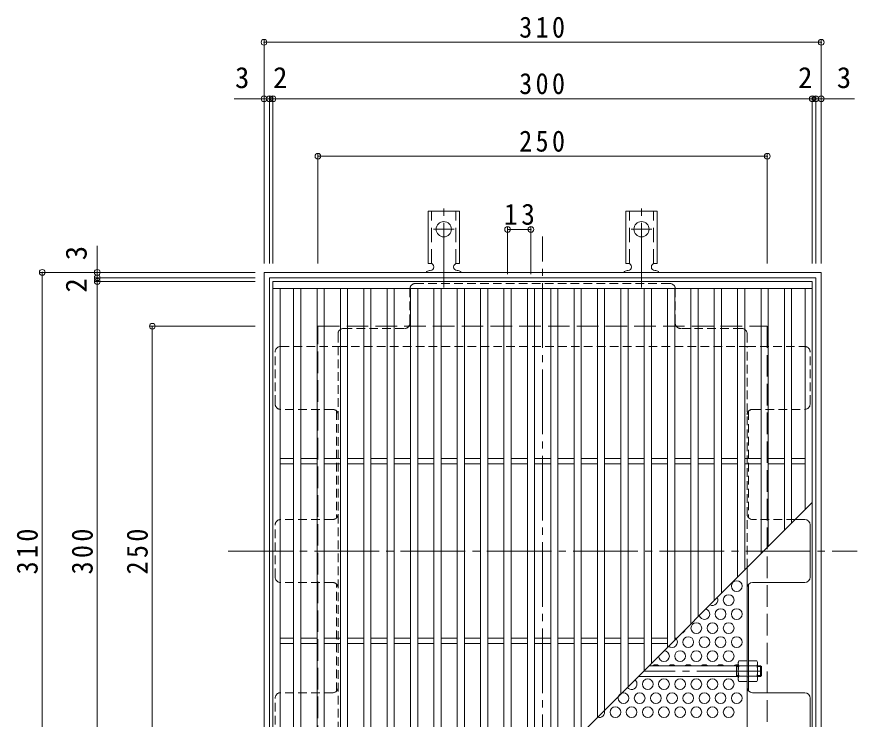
# Model space of a CAD drawing. Units: millimetres at full size, sheet at 1:4. Extents: x -774 to 916, y -779 to 694.
# Drawn here: x -561.6 to -94.1, y 220.4 to 611.1 of the extents above; entities that cross this region are included whole.
import ezdxf
from ezdxf.enums import TextEntityAlignment as Align

# ---------------------------------------------------------------- set-up
doc = ezdxf.new("R2010")
doc.units = ezdxf.units.MM
doc.header["$LTSCALE"] = 4
doc.header["$PDMODE"] = 32
doc.header["$PDSIZE"] = 3.2
for name, pattern in [('CHAIN1', [8, 5, -1, 1, -1]), ('CHAIN2', [12, 9, -1, 1, -1]), ('DASHED1', [1.8, 1.2, -0.6]), ('DASHED2', [3, 2, -1]), ('DASHED3', [4, 3, -1])]:
    doc.linetypes.add(name, pattern=pattern)
for name, color, linetype, lineweight in [('A-1_躯体', 3, 'Continuous', 9), ('A-2_仕上', 3, 'Continuous', 9), ('A-4_その他', 7, 'Continuous', 9), ('A-6_寸法', 2, 'Continuous', 9), ('A-7_ハッチ', 2, 'Continuous', 9), ('A-8_記号', 2, 'Continuous', 9), ('A-A_ﾊｯﾁ-ﾜｸ', 3, 'Continuous', 9), ('A-B_ﾊｯﾁ', 2, 'Continuous', 9)]:
    doc.layers.add(name, color=color, linetype=linetype, lineweight=lineweight)
doc.styles.add('ＭＳ ゴシック', font='')
doc.styles.get('ＭＳ ゴシック').set_extended_font_data('MS Gothic')

msp = doc.modelspace()

# ---------------------------------------------------------------- linework, layer by layer
at = {"layer": 'A-1_躯体', "color": 2}
for p, q in [((-114.128, 468.935), (-114.128, 158.935)), ((-117.129, 465.935), (-117.129, 161.935))]:
    msp.add_line(p, q, dxfattribs=at)
at = {"layer": 'A-1_躯体', "color": 2, "linetype": 'DASHED3'}
msp.add_line((-144.129, 438.935), (-144.129, 188.935), dxfattribs=at)
at = {"layer": 'A-1_躯体'}
for p, q in [((-160.328, 250.131), (-209.932, 250.131)), ((-161.328, 244.131), (-161.328, 250.131)), ((-161.328, 249.631), (-160.328, 249.631)), ((-147.828, 250.131), (-149.528, 250.131)), ((-149.528, 249.631), (-147.328, 249.631)), ((-147.828, 244.131), (-147.828, 250.131)), ((-147.828, 250.131), (-147.328, 249.631)), ((-147.328, 244.631), (-147.328, 249.631)), ((-160.328, 244.131), (-215.932, 244.131)), ((-161.328, 244.631), (-160.328, 244.631)), ((-149.528, 244.631), (-147.328, 244.631)), ((-147.828, 244.131), (-149.528, 244.131)), ((-147.828, 244.131), (-147.328, 244.631))]:
    msp.add_line(p, q, dxfattribs=at)
at = {"layer": 'A-1_躯体', "linetype": 'CHAIN2'}
msp.add_line((-147.328, 247.131), (-212.932, 247.131), dxfattribs=at)
at = {"layer": 'A-1_躯体', "color": 2}
for points in [[(-424.128, 158.935), (-424.128, 468.935), (-114.128, 468.935)], [(-421.129, 161.935), (-421.129, 465.935), (-117.129, 465.935)]]:
    msp.add_lwpolyline(points, dxfattribs=at)
at = {"layer": 'A-1_躯体', "color": 2, "linetype": 'DASHED3'}
msp.add_lwpolyline([(-394.129, 188.935), (-394.129, 438.935), (-144.129, 438.935)], dxfattribs=at)
at = {"layer": 'A-2_仕上'}
for p, q in [((-419.129, 459.935), (-119.128, 459.935)), ((-415.129, 167.935), (-415.129, 459.935)), ((-407.629, 167.935), (-407.629, 459.935)), ((-403.629, 167.935), (-403.629, 459.935)), ((-394.629, 167.935), (-394.629, 459.935)), ((-390.629, 167.935), (-390.629, 459.935)), ((-381.629, 167.935), (-381.629, 459.935)), ((-377.629, 167.935), (-377.629, 459.935)), ((-368.629, 167.935), (-368.629, 459.935)), ((-364.629, 167.935), (-364.629, 459.935)), ((-355.629, 167.935), (-355.629, 459.935)), ((-351.629, 167.935), (-351.629, 459.935)), ((-342.629, 167.935), (-342.629, 459.935)), ((-338.629, 167.935), (-338.629, 459.935)), ((-329.629, 167.935), (-329.629, 459.935)), ((-325.629, 167.935), (-325.629, 459.935)), ((-316.629, 167.935), (-316.629, 459.935)), ((-312.629, 167.935), (-312.629, 459.935)), ((-303.629, 167.935), (-303.629, 459.935)), ((-299.629, 167.935), (-299.629, 459.935)), ((-290.629, 459.935), (-290.629, 169.435)), ((-286.629, 459.935), (-286.629, 173.435)), ((-277.629, 459.935), (-277.629, 182.435)), ((-273.629, 459.935), (-273.629, 186.435)), ((-264.629, 459.935), (-264.629, 195.435)), ((-260.629, 459.935), (-260.629, 199.435)), ((-251.629, 459.935), (-251.629, 208.435)), ((-247.629, 459.935), (-247.629, 212.435)), ((-238.629, 459.935), (-238.629, 221.435)), ((-234.629, 459.935), (-234.629, 225.435)), ((-225.629, 459.935), (-225.629, 234.435)), ((-221.629, 459.935), (-221.629, 238.435)), ((-212.629, 459.935), (-212.629, 247.435)), ((-208.629, 459.935), (-208.629, 251.435)), ((-199.629, 459.935), (-199.629, 260.435)), ((-195.629, 459.935), (-195.629, 264.435)), ((-186.629, 459.935), (-186.629, 273.435)), ((-182.629, 459.935), (-182.629, 277.435)), ((-173.629, 459.935), (-173.629, 286.435)), ((-169.629, 459.935), (-169.629, 290.435)), ((-160.629, 459.935), (-160.629, 299.435)), ((-156.629, 459.935), (-156.629, 303.435)), ((-147.629, 459.935), (-147.629, 312.435)), ((-143.629, 459.935), (-143.629, 316.435)), ((-134.629, 459.935), (-134.629, 325.435)), ((-130.629, 459.935), (-130.629, 329.435)), ((-123.129, 459.935), (-123.129, 336.935)), ((-415.129, 365.435), (-407.629, 365.435)), ((-403.629, 365.435), (-394.629, 365.435)), ((-390.629, 365.435), (-381.629, 365.435)), ((-377.629, 365.435), (-368.629, 365.435)), ((-364.629, 365.435), (-355.629, 365.435)), ((-351.629, 365.435), (-342.629, 365.435)), ((-338.629, 365.435), (-329.629, 365.435)), ((-325.629, 365.435), (-316.629, 365.435)), ((-312.629, 365.435), (-303.629, 365.435)), ((-299.629, 365.435), (-290.629, 365.435)), ((-286.629, 365.435), (-277.629, 365.435)), ((-273.629, 365.435), (-264.629, 365.435)), ((-260.629, 365.435), (-251.629, 365.435)), ((-247.629, 365.435), (-238.629, 365.435)), ((-234.629, 365.435), (-225.629, 365.435)), ((-221.629, 365.435), (-212.629, 365.435)), ((-208.629, 365.435), (-199.629, 365.435)), ((-195.629, 365.435), (-186.629, 365.435)), ((-182.629, 365.435), (-173.629, 365.435)), ((-169.629, 365.435), (-160.629, 365.435)), ((-156.629, 365.435), (-147.629, 365.435)), ((-143.629, 365.435), (-134.629, 365.435)), ((-130.629, 365.435), (-123.129, 365.435)), ((-415.129, 362.435), (-407.629, 362.435)), ((-403.629, 362.435), (-394.629, 362.435)), ((-390.629, 362.435), (-381.629, 362.435)), ((-377.629, 362.435), (-368.629, 362.435)), ((-364.629, 362.435), (-355.629, 362.435)), ((-351.629, 362.435), (-342.629, 362.435)), ((-338.629, 362.435), (-329.629, 362.435)), ((-325.629, 362.435), (-316.629, 362.435)), ((-312.629, 362.435), (-303.629, 362.435)), ((-299.629, 362.435), (-290.629, 362.435)), ((-286.629, 362.435), (-277.629, 362.435)), ((-273.629, 362.435), (-264.629, 362.435)), ((-260.629, 362.435), (-251.629, 362.435)), ((-247.629, 362.435), (-238.629, 362.435)), ((-234.629, 362.435), (-225.629, 362.435)), ((-221.629, 362.435), (-212.629, 362.435)), ((-208.629, 362.435), (-199.629, 362.435)), ((-195.629, 362.435), (-186.629, 362.435)), ((-182.629, 362.435), (-173.629, 362.435)), ((-169.629, 362.435), (-160.629, 362.435)), ((-156.629, 362.435), (-147.629, 362.435)), ((-143.629, 362.435), (-134.629, 362.435)), ((-130.629, 362.435), (-123.129, 362.435)), ((-119.129, 340.935), (-296.129, 163.935)), ((-415.129, 265.435), (-407.629, 265.435)), ((-415.129, 262.435), (-407.629, 262.435)), ((-403.629, 265.435), (-394.629, 265.435)), ((-403.629, 262.435), (-394.629, 262.435)), ((-390.629, 265.435), (-381.629, 265.435)), ((-390.629, 262.435), (-381.629, 262.435)), ((-377.629, 265.435), (-368.629, 265.435)), ((-377.629, 262.435), (-368.629, 262.435)), ((-364.629, 265.435), (-355.629, 265.435)), ((-364.629, 262.435), (-355.629, 262.435)), ((-351.629, 265.435), (-342.629, 265.435)), ((-351.629, 262.435), (-342.629, 262.435)), ((-338.629, 265.435), (-329.629, 265.435)), ((-338.629, 262.435), (-329.629, 262.435)), ((-325.629, 265.435), (-316.629, 265.435)), ((-325.629, 262.435), (-316.629, 262.435)), ((-312.629, 265.435), (-303.629, 265.435)), ((-312.629, 262.435), (-303.629, 262.435)), ((-299.629, 265.435), (-290.629, 265.435)), ((-299.629, 262.435), (-290.629, 262.435)), ((-286.629, 265.435), (-277.629, 265.435)), ((-286.629, 262.435), (-277.629, 262.435)), ((-273.629, 265.435), (-264.629, 265.435)), ((-273.629, 262.435), (-264.629, 262.435)), ((-260.629, 265.435), (-251.629, 265.435)), ((-260.629, 262.435), (-251.629, 262.435)), ((-247.629, 265.435), (-238.629, 265.435)), ((-247.629, 262.435), (-238.629, 262.435)), ((-234.629, 265.435), (-225.629, 265.435)), ((-234.629, 262.435), (-225.629, 262.435)), ((-221.629, 265.435), (-212.629, 265.435)), ((-221.629, 262.435), (-212.629, 262.435)), ((-208.629, 265.435), (-199.629, 265.435)), ((-208.629, 262.435), (-199.629, 262.435)), ((-195.629, 265.435), (-194.629, 265.435))]:
    msp.add_line(p, q, dxfattribs=at)
msp.add_lwpolyline([(-419.129, 163.935), (-419.129, 463.935), (-119.128, 463.935), (-119.128, 163.935)], close=True, dxfattribs=at)
at = {"layer": 'A-4_その他'}
for p, q in [((-424.128, 598.098), (-424.128, 473.935)), ((-424.128, 596.898), (-114.128, 596.898)), ((-114.128, 598.098), (-114.128, 473.935)), ((-421.129, 566.71), (-421.129, 473.935)), ((-419.129, 566.71), (-419.129, 473.935)), ((-119.129, 566.71), (-119.129, 473.935)), ((-117.129, 566.71), (-117.129, 473.935)), ((-440.808, 565.51), (-421.129, 565.51)), ((-421.129, 565.51), (-419.129, 565.51)), ((-419.129, 565.51), (-119.129, 565.51)), ((-119.129, 565.51), (-117.129, 565.51)), ((-117.129, 565.51), (-95.611, 565.51)), ((-394.129, 534.713), (-394.129, 473.935)), ((-394.129, 533.513), (-144.129, 533.513)), ((-144.129, 534.713), (-144.129, 473.935)), ((-288.629, 494.041), (-288.629, 467.935)), ((-275.629, 492.841), (-288.629, 492.841)), ((-275.629, 494.041), (-275.629, 467.935)), ((-516.865, 483.699), (-516.865, 465.935)), ((-548.67, 468.935), (-429.129, 468.935)), ((-547.47, 468.935), (-547.47, 158.935)), ((-518.065, 465.935), (-429.129, 465.935)), ((-518.065, 463.935), (-429.129, 463.935)), ((-516.865, 465.935), (-516.865, 463.935)), ((-516.865, 463.935), (-516.865, 163.935)), ((-487.46, 438.935), (-429.129, 438.935)), ((-486.26, 438.935), (-486.26, 188.935))]:
    msp.add_line(p, q, dxfattribs=at)
for p in [(-424.128, 596.898), (-114.128, 596.898), (-424.128, 565.51), (-421.129, 565.51), (-419.129, 565.51), (-119.129, 565.51), (-117.129, 565.51), (-114.128, 565.51), (-394.129, 533.513), (-144.129, 533.513), (-288.629, 492.841), (-275.629, 492.841), (-547.47, 468.935), (-516.865, 468.935), (-516.865, 465.935), (-516.865, 463.935), (-486.26, 438.935)]:
    msp.add_point(p, dxfattribs=at)
at = {"layer": 'A-6_寸法'}
for centre in [(-161.128, 294.449), (-165.628, 286.655), (-170.128, 278.861), (-161.128, 278.861), (-183.628, 271.067), (-174.628, 271.067), (-165.628, 271.067), (-188.128, 263.272), (-179.128, 263.272), (-170.128, 263.272), (-161.128, 263.272), (-192.628, 255.478), (-183.628, 255.478), (-174.628, 255.478), (-165.628, 255.478), (-210.628, 239.89), (-201.628, 239.89), (-192.628, 239.89), (-183.628, 239.89), (-174.628, 239.89), (-165.628, 239.89), (-224.128, 232.096), (-215.128, 232.096), (-206.128, 232.096), (-197.128, 232.096), (-188.128, 232.096), (-179.128, 232.096), (-170.128, 232.096), (-161.128, 232.096), (-228.628, 224.301), (-219.628, 224.301), (-210.628, 224.301), (-201.628, 224.301), (-192.628, 224.301), (-183.628, 224.301), (-174.628, 224.301), (-165.628, 224.301)]:
    msp.add_circle(centre, 3, dxfattribs=at)
for centre, start, end in [((-174.628, 286.655), 241.71254, 28.28746), ((-179.128, 278.861), 195.73255, 74.26745), ((-192.628, 271.067), 283.86776, 346.13224), ((-197.128, 263.272), 229.56093, 40.43907), ((-201.628, 255.478), 180.81815, 89.18185), ((-206.128, 247.684), 54.66817, 125.33183), ((-197.128, 247.684), 54.66817, 125.33183), ((-188.128, 247.684), 54.66817, 125.33183), ((-179.128, 247.684), 54.66817, 125.33183), ((-170.128, 247.684), 54.66817, 125.33183), ((-161.128, 247.684), 74.53399, 125.33183), ((-219.628, 239.89), 217.61523, 52.38477), ((-237.628, 224.301), 251.09585, 18.90415)]:
    msp.add_arc(centre, 3, start, end, dxfattribs=at)
at = {"layer": 'A-7_ハッチ', "linetype": 'CHAIN2'}
for p, q in [((-269.128, 138.935), (-269.128, 488.935)), ((-444.128, 313.935), (-94.128, 313.935))]:
    msp.add_line(p, q, dxfattribs=at)
at = {"layer": 'A-7_ハッチ', "linetype": 'DASHED1'}
for p, q in [((-342.928, 440.738), (-342.928, 459.738)), ((-198.329, 462.738), (-339.928, 462.738)), ((-195.329, 440.738), (-195.329, 459.738)), ((-379.928, 437.738), (-345.928, 437.738)), ((-158.328, 437.738), (-192.329, 437.738)), ((-382.928, 434.738), (-382.928, 427.738)), ((-155.328, 434.738), (-155.328, 427.738)), ((-414.932, 427.738), (-382.928, 427.738)), ((-382.928, 427.738), (-155.328, 427.738)), ((-382.928, 427.738), (-382.928, 200.131)), ((-155.328, 427.738), (-123.325, 427.738)), ((-155.328, 304.735), (-155.328, 427.738)), ((-417.932, 395.738), (-417.932, 424.738)), ((-120.325, 395.738), (-120.325, 424.738)), ((-385.928, 392.738), (-414.932, 392.738)), ((-152.328, 392.738), (-123.325, 392.738)), ((-383.728, 391.777), (-383.728, 332.396)), ((-154.528, 391.782), (-154.528, 332.396)), ((-417.932, 299.435), (-417.932, 328.435)), ((-385.928, 331.435), (-414.932, 331.435)), ((-128.628, 331.435), (-152.328, 331.435)), ((-385.928, 296.435), (-414.932, 296.435)), ((-383.728, 236.093), (-383.728, 295.474)), ((-154.528, 250.131), (-155.328, 250.131)), ((-154.528, 243.931), (-155.328, 243.931)), ((-385.928, 235.132), (-414.932, 235.132)), ((-417.932, 203.131), (-417.932, 232.132))]:
    msp.add_line(p, q, dxfattribs=at)
at = {"layer": 'A-7_ハッチ'}
for p, q in [((-123.325, 331.435), (-128.628, 331.435)), ((-120.325, 299.435), (-120.325, 328.435)), ((-155.328, 193.131), (-155.328, 304.735)), ((-154.528, 236.093), (-154.528, 295.474)), ((-154.528, 236.093), (-154.528, 295.474)), ((-152.328, 296.435), (-123.325, 296.435)), ((-123.325, 235.132), (-152.328, 235.132)), ((-120.325, 203.131), (-120.325, 232.132))]:
    msp.add_line(p, q, dxfattribs=at)
at = {"layer": 'A-7_ハッチ', "linetype": 'DASHED1'}
for centre, start, end in [((-339.928, 459.738), 90, 180), ((-198.329, 459.738), 0, 90), ((-345.928, 440.738), 270, 0), ((-192.329, 440.738), 180, 270), ((-379.928, 434.738), 90, 180), ((-158.328, 434.738), 0, 90), ((-414.932, 424.738), 90, 180), ((-123.325, 424.738), 0, 90), ((-414.932, 395.738), 180, 270), ((-385.928, 389.738), 0, 90), ((-152.328, 389.738), 90, 180), ((-123.325, 395.738), 270, 0), ((-385.928, 334.435), 270, 0), ((-152.328, 334.435), 180, 270), ((-414.932, 328.435), 90, 180), ((-414.932, 299.435), 180, 270), ((-385.928, 293.435), 0, 90), ((-414.932, 232.132), 90, 180), ((-385.928, 238.132), 270, 0)]:
    msp.add_arc(centre, 3, start, end, dxfattribs=at)
at = {"layer": 'A-7_ハッチ'}
for centre, start, end in [((-123.325, 328.435), 0, 90), ((-123.325, 299.435), 270, 0), ((-152.328, 293.435), 90, 180), ((-152.328, 238.132), 180, 270), ((-123.325, 232.132), 0, 90)]:
    msp.add_arc(centre, 3, start, end, dxfattribs=at)
at = {"layer": 'A-8_記号', "linetype": 'CHAIN1'}
msp.add_line((-385.636, 313.935), (-373.128, 313.935), dxfattribs=at)
at = {"layer": 'A-A_ﾊｯﾁ-ﾜｸ', "color": 7, "linetype": 'CHAIN2'}
for p, q in [((-324.128, 460.467), (-324.128, 507.867)), ((-214.129, 460.467), (-214.129, 507.867)), ((-329.904, 492.935), (-318.352, 492.935)), ((-219.905, 492.935), (-208.353, 492.935))]:
    msp.add_line(p, q, dxfattribs=at)
at = {"layer": 'A-A_ﾊｯﾁ-ﾜｸ'}
for p, q in [((-332.879, 473.935), (-332.879, 502.935)), ((-315.378, 502.935), (-332.879, 502.935)), ((-315.378, 473.935), (-315.378, 502.935)), ((-222.879, 473.935), (-222.879, 502.935)), ((-205.379, 502.935), (-222.879, 502.935)), ((-205.379, 473.935), (-205.379, 502.935)), ((-332.879, 473.935), (-331.629, 473.935)), ((-315.378, 473.935), (-316.628, 473.935)), ((-222.879, 473.935), (-221.629, 473.935)), ((-205.379, 473.935), (-206.629, 473.935)), ((-332.128, 469.935), (-331.628, 469.935)), ((-316.633, 469.935), (-316.12, 469.935)), ((-222.128, 469.935), (-221.629, 469.935)), ((-206.633, 469.935), (-206.12, 469.935))]:
    msp.add_line(p, q, dxfattribs=at)
at = {"layer": 'A-A_ﾊｯﾁ-ﾜｸ', "linetype": 'DASHED2'}
for p, q in [((-330.879, 473.789), (-330.879, 502.935)), ((-317.379, 473.789), (-317.379, 502.935)), ((-220.879, 473.789), (-220.879, 502.935)), ((-207.379, 473.789), (-207.379, 502.935))]:
    msp.add_line(p, q, dxfattribs=at)
at = {"layer": 'A-A_ﾊｯﾁ-ﾜｸ'}
for centre in [(-324.128, 492.935), (-214.129, 492.935)]:
    msp.add_circle(centre, 4.25, dxfattribs=at)
for centre, start, end in [((-331.629, 471.935), 270, 90), ((-316.628, 471.935), 90, 269.86671), ((-221.629, 471.935), 270, 90), ((-206.629, 471.935), 90, 269.86671), ((-332.128, 467.935), 90.27597, 150.00049), ((-316.128, 467.935), 29.99928, 89.75838), ((-222.128, 467.935), 90.27597, 150.00049), ((-206.129, 467.935), 29.99928, 89.75838)]:
    msp.add_arc(centre, 2, start, end, dxfattribs=at)
at = {"layer": 'A-B_ﾊｯﾁ'}
for p, q in [((-154.528, 241.381), (-154.528, 252.881)), ((-154.528, 252.881), (-149.961, 252.881)), ((-149.528, 252.131), (-149.961, 252.881)), ((-159.895, 249.995), (-155.328, 249.995)), ((-149.961, 249.995), (-154.528, 249.995)), ((-149.528, 242.132), (-149.528, 252.131)), ((-159.895, 244.268), (-155.328, 244.268)), ((-149.961, 244.268), (-154.528, 244.268)), ((-160.328, 242.132), (-159.895, 241.381)), ((-155.328, 241.381), (-159.895, 241.381)), ((-154.528, 241.381), (-149.961, 241.381)), ((-149.528, 242.132), (-149.961, 241.381))]:
    msp.add_line(p, q, dxfattribs=at)
for points in [[(-160.328, 242.132), (-160.328, 252.131), (-159.895, 252.881)], [(-155.328, 241.381), (-155.328, 252.881), (-159.895, 252.881)]]:
    msp.add_lwpolyline(points, dxfattribs=at)
for centre, radius, start, end in [((-157.046, 251.237), 3.29, 149.99998, 176.07924), ((-152.81, 251.237), 3.29, 3.92076, 30.00002), ((-157.594, 251.472), 2.735, 180.2103, 212.68507), ((-150.646, 247.131), 9.683, 162.79973, 197.20026), ((-152.263, 251.472), 2.735, 327.31493, 359.7897), ((-159.211, 247.131), 9.683, 342.79974, 17.20027), ((-157.594, 242.791), 2.735, 147.31491, 179.78969), ((-152.263, 242.791), 2.735, 0.21031, 32.68509), ((-157.046, 243.026), 3.29, 183.92075, 210), ((-152.81, 243.026), 3.29, 330, 356.07925)]:
    msp.add_arc(centre, radius, start, end, dxfattribs=at)

# ---------------------------------------------------------------- texts
at = {"layer": 'A-4_その他', "color": 2, "style": 'ＭＳ ゴシック'}
for s, p in [('3', (-440.258, 567.91)), ('2', (-419.086, 567.91)), ('2', (-126.992, 567.91)), ('3', (-105.473, 567.91))]:
    msp.add_text(s, height=11.73, dxfattribs=at).set_placement(p, align=Align.BOTTOM_LEFT)
for s, p in [('3', (-519.265, 475.66)), ('2', (-519.265, 457.698))]:
    msp.add_text(s, height=11.73, rotation=90, dxfattribs=at).set_placement(p, align=Align.BOTTOM_LEFT)
at = {"layer": 'A-4_その他', "color": 2, "char_height": 11.73, "attachment_point": 7, "style": 'ＭＳ ゴシック'}
for s, insert in [('\\T1.27;\\W0.9;310', (-282.128, 599.298)), ('\\T1.27;\\W0.9;300', (-282.129, 567.91)), ('\\T1.27;\\W0.9;250', (-282.129, 535.913)), ('\\T1.27;\\W0.95;13', (-290.629, 495.241))]:
    msp.add_mtext(s, dxfattribs=dict(at, insert=insert))
at = {"layer": 'A-4_その他', "color": 2, "char_height": 11.73, "attachment_point": 7, "rotation": 90, "style": 'ＭＳ ゴシック'}
for s, insert in [('\\T1.27;\\W0.9;310', (-549.87, 300.935)), ('\\T1.27;\\W0.9;300', (-519.265, 300.935)), ('\\T1.27;\\W0.9;250', (-488.66, 300.935))]:
    msp.add_mtext(s, dxfattribs=dict(at, insert=insert))

doc.saveas('drawing.dxf')
